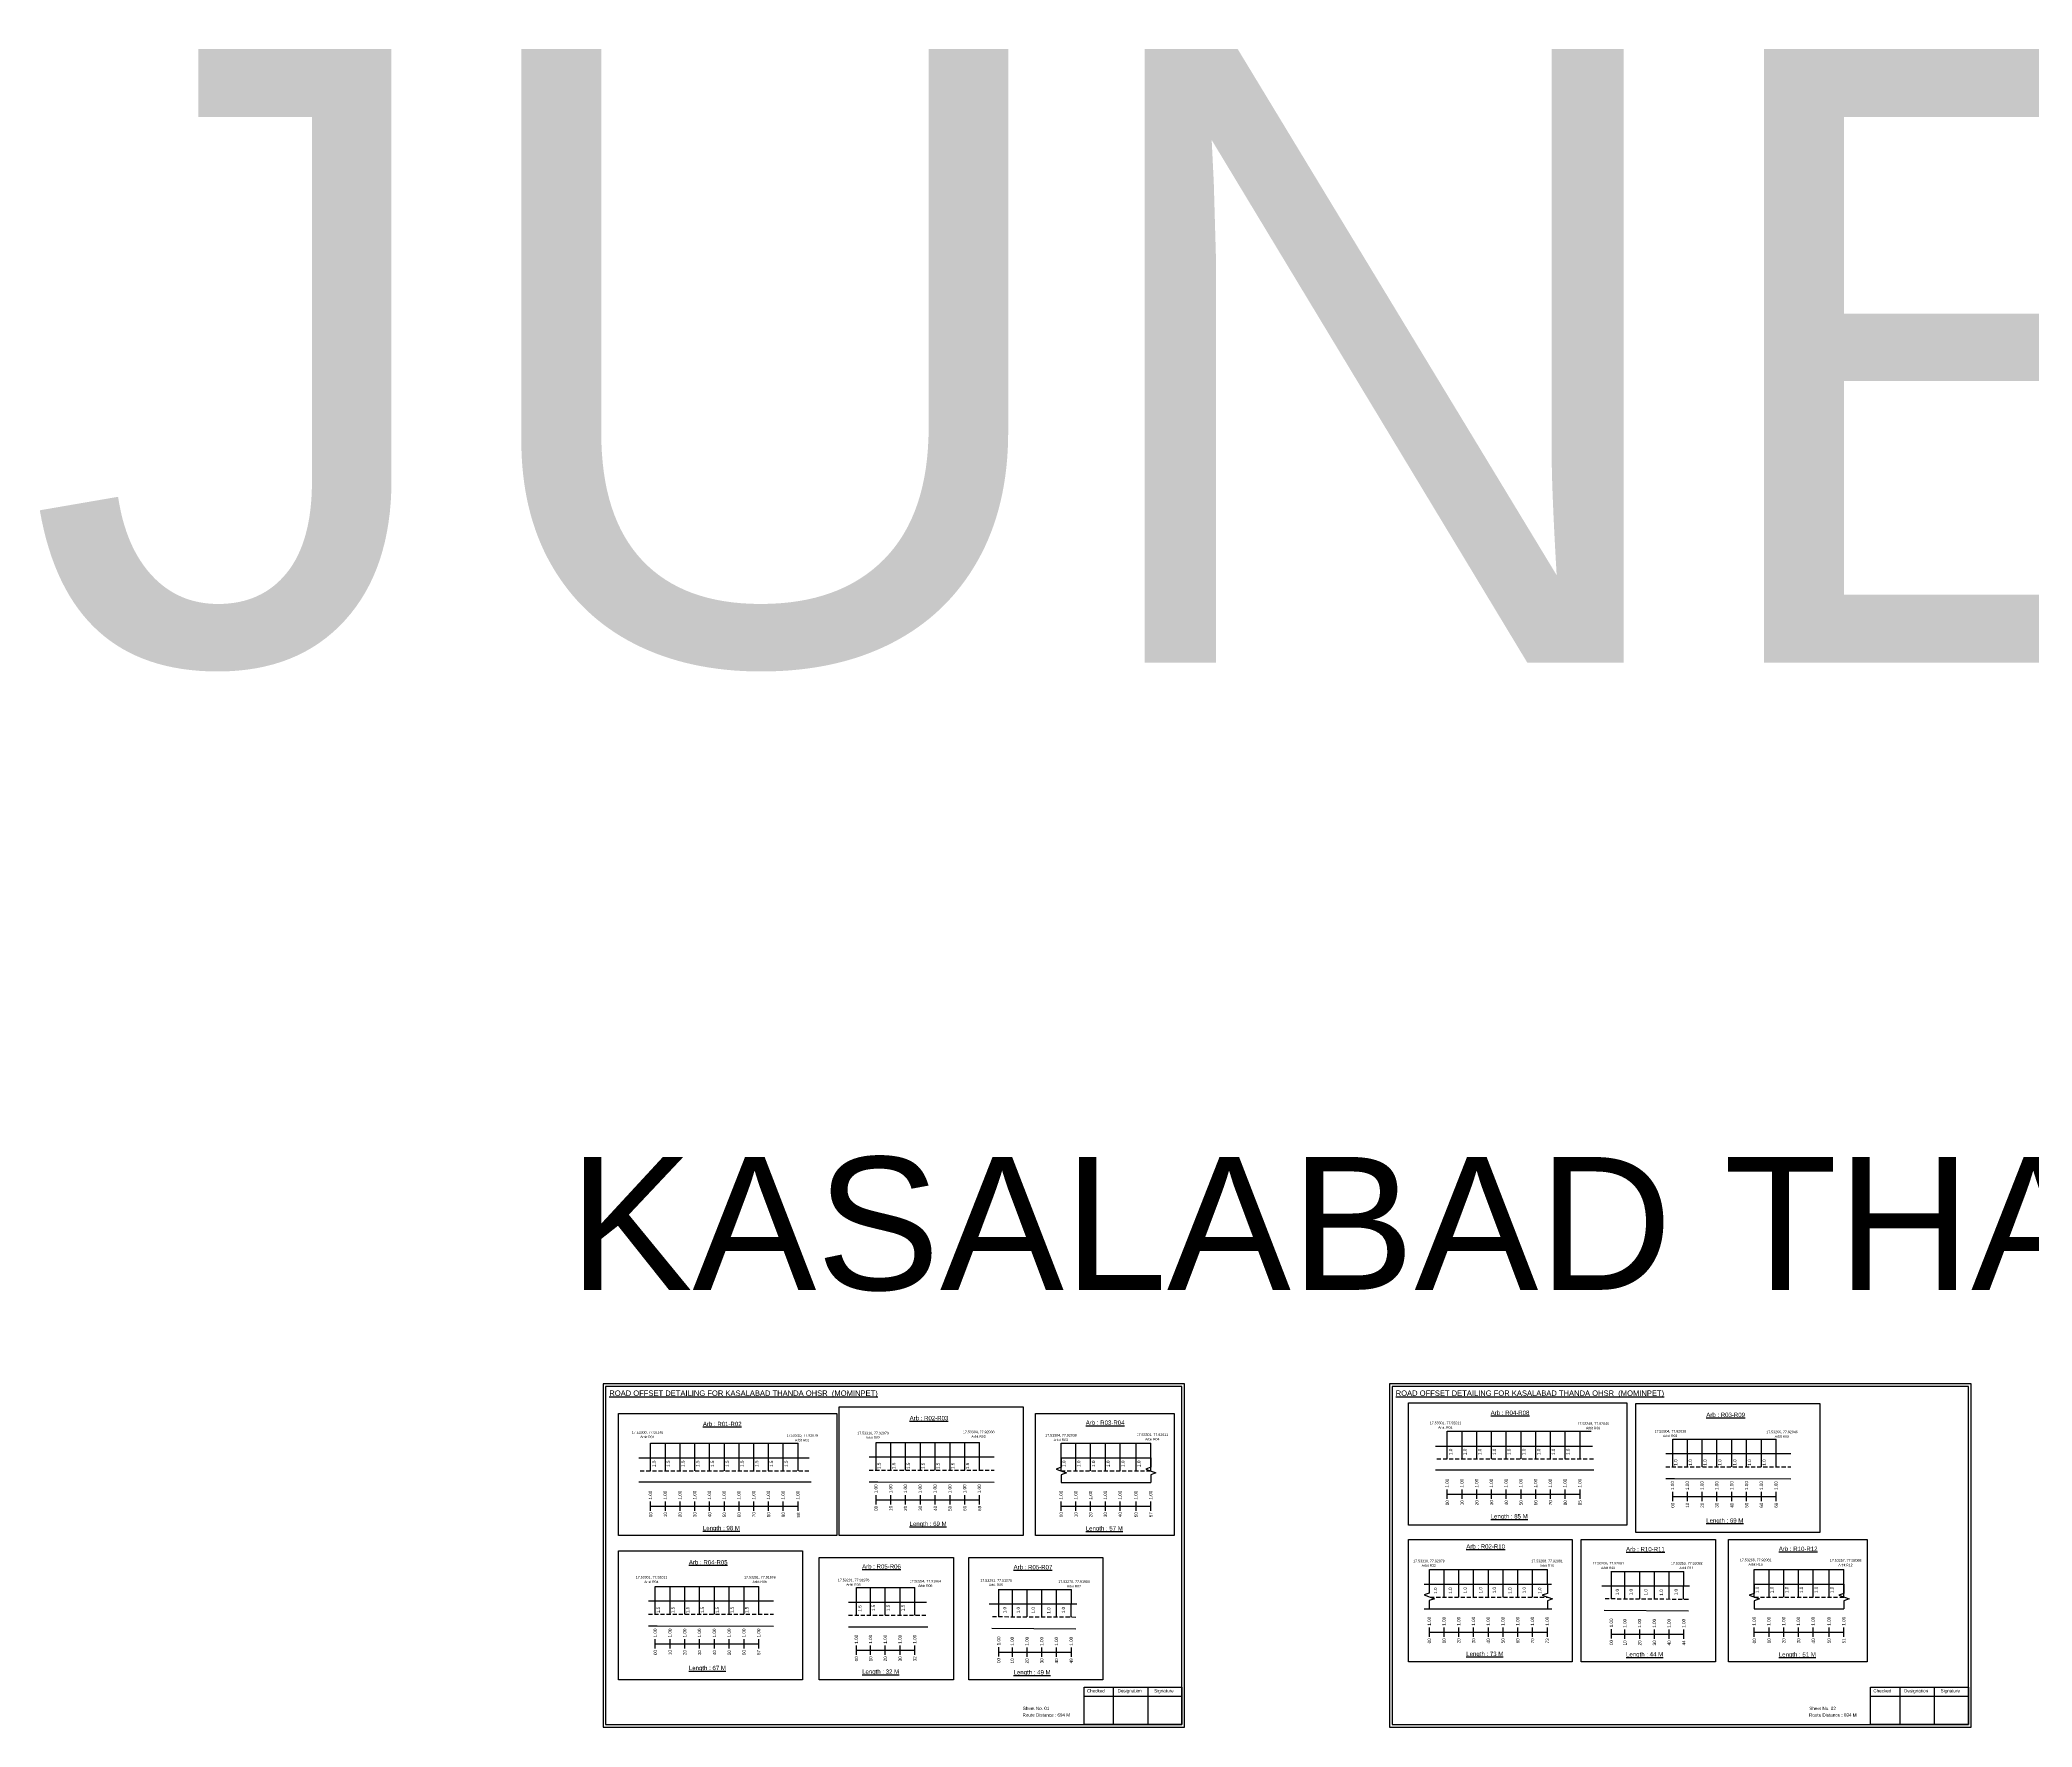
# Model space of a CAD drawing. Header units: inches. Extents: x -117 to 51867, y -12715 to 3423.
# Drawn here: x 45130 to 46968, y 492 to 2048 of the extents above; entities that cross this region are included whole.
import ezdxf

# ---------------------------------------------------------------- set-up
doc = ezdxf.new("R2010")
doc.units = ezdxf.units.IN
doc.header["$MEASUREMENT"] = 0
doc.linetypes.add('DASHED2', pattern=[0.375, 0.25, -0.125])
doc.layers.add('PDF_Geometry', color=7, linetype='Continuous')
doc.layers.add('PDF_Text', color=5, linetype='Continuous')
doc.styles.add('PDF Arial', font='arial.ttf')
doc.styles.get("Standard").update_dxf_attribs({"font": 'arial.ttf'})

msp = doc.modelspace()

# ---------------------------------------------------------------- linework, layer by layer
at = {"color": 5}
for p, q in [((45693.5, 753.5), (45829.5, 753.5)), ((45901.5, 754.3), (45996.9, 754.3)), ((46072.2, 753.5), (46154.9, 753.5)), ((46428.4, 764.6), (46561.2, 764.6)), ((46636.3, 757.3), (46731.7, 757.3)), ((46411.9, 637.1), (46520.7, 637.1)), ((46579.7, 635.2), (46646.7, 635.2)), ((46711.6, 637.1), (46794.3, 637.1)), ((45697.8, 621.3), (45793.3, 621.3)), ((45883.4, 620.5), (45937.2, 620.5)), ((46014.7, 618.7), (46081.6, 618.7))]:
    msp.add_line(p, q, dxfattribs=at)
for p, q in [((45693.5, 728), (45693.5, 753.5)), ((45707.1, 728), (45707.1, 753.5)), ((45720.7, 728), (45720.7, 753.5)), ((45734.3, 728), (45734.3, 753.5)), ((45747.9, 728), (45747.9, 753.5)), ((45761.5, 728), (45761.5, 753.5)), ((45775.1, 728), (45775.1, 753.5)), ((45788.7, 728), (45788.7, 753.5)), ((45802.3, 728), (45802.3, 753.5)), ((45815.9, 728), (45815.9, 753.5)), ((45829.5, 728), (45829.5, 753.5)), ((45901.5, 728.8), (45901.5, 754.3)), ((45915.1, 728.8), (45915.1, 754.3)), ((45928.7, 728.8), (45928.7, 754.3)), ((45942.3, 728.8), (45942.3, 754.3)), ((45956.1, 728.8), (45956.1, 754.3)), ((45969.7, 728.8), (45969.7, 754.3)), ((45983.3, 728.8), (45983.3, 754.3)), ((45996.9, 728.8), (45996.9, 754.3)), ((46072.2, 728), (46072.2, 753.5)), ((46085.8, 728), (46085.8, 753.5)), ((46099.4, 728), (46099.4, 753.5)), ((46113, 728), (46113, 753.5)), ((46126.6, 728), (46126.6, 753.5)), ((46141.3, 728), (46141.3, 753.5)), ((46154.9, 728), (46154.9, 753.5)), ((46428.4, 739), (46428.4, 764.6)), ((46442, 739), (46442, 764.6)), ((46455.6, 739), (46455.6, 764.6)), ((46469.2, 739), (46469.2, 764.6)), ((46482.8, 739), (46482.8, 764.6)), ((46496.4, 739), (46496.4, 764.6)), ((46510, 739), (46510, 764.6)), ((46523.6, 739), (46523.6, 764.6)), ((46537.2, 739), (46537.2, 764.6)), ((46550.8, 739), (46550.8, 764.6)), ((46636.3, 731.8), (46636.3, 757.3)), ((46649.9, 731.8), (46649.9, 757.3)), ((46663.5, 731.8), (46663.5, 757.3)), ((46677.1, 731.8), (46677.1, 757.3)), ((46690.9, 731.8), (46690.9, 757.3)), ((46704.5, 731.8), (46704.5, 757.3)), ((46718.1, 731.8), (46718.1, 757.3)), ((46731.7, 731.8), (46731.7, 757.3)), ((45682.6, 739.9), (45839.8, 739.9)), ((46010.5, 740.7), (45895.1, 740.7)), ((46072.2, 739.9), (46154.9, 739.9)), ((46417.5, 750.9), (46562.3, 750.9)), ((46745.3, 743.6), (46629.9, 743.6)), ((45841.6, 717.7), (45682.6, 717.7)), ((45895.1, 718), (45903.1, 718)), ((45903.1, 718), (46010.5, 717.7)), ((46072.2, 717.2), (46154.9, 717.2)), ((46563.7, 728.7), (46417.5, 728.7)), ((46629.9, 721), (46638, 721)), ((46638, 721), (46745.3, 720.7)), ((46411.9, 623.5), (46411.9, 637.1)), ((46425.5, 611.6), (46425.5, 637.1)), ((46439.1, 611.6), (46439.1, 637.1)), ((46452.7, 611.6), (46452.7, 637.1)), ((46466.3, 611.6), (46466.3, 637.1)), ((46479.9, 611.6), (46479.9, 637.1)), ((46493.5, 611.6), (46493.5, 637.1)), ((46507.1, 611.6), (46507.1, 637.1)), ((46520.7, 623.5), (46520.7, 637.1)), ((46579.7, 610), (46579.7, 635.6)), ((46592.3, 610), (46592.3, 635.2)), ((46605.9, 609.9), (46605.9, 635.2)), ((46619.5, 610), (46619.5, 635.2)), ((46633.1, 609.7), (46633.1, 635.2)), ((46646.4, 609.7), (46646.7, 635.2)), ((46711.6, 611.6), (46711.6, 637.1)), ((46725.2, 611.6), (46725.2, 637.1)), ((46738.8, 611.6), (46738.8, 637.1)), ((46752.4, 611.6), (46752.4, 637.1)), ((46766, 611.6), (46766, 637.1)), ((46780.7, 611.6), (46780.7, 637.1)), ((46794.3, 611.6), (46794.3, 637.1)), ((45806.9, 607.7), (45691.4, 607.7)), ((45697.8, 595.8), (45697.8, 621.3)), ((45711.4, 595.8), (45711.4, 621.3)), ((45725, 595.8), (45725, 621.3)), ((45738.6, 595.8), (45738.6, 621.3)), ((45752.5, 595.8), (45752.5, 621.3)), ((45766.1, 595.8), (45766.1, 621.3)), ((45779.7, 595.8), (45779.7, 621.3)), ((45793.3, 595.8), (45793.3, 621.3)), ((45876.1, 606.9), (45948.1, 606.9)), ((45883.4, 595), (45883.4, 620.5)), ((45896.4, 595), (45896.4, 620.5)), ((45910, 595), (45910, 620.5)), ((45923.6, 595), (45923.6, 620.5)), ((45937.2, 595), (45937.2, 620.5)), ((46014.7, 593.4), (46014.7, 619)), ((46027.2, 593.4), (46027.2, 618.7)), ((46040.8, 593.3), (46040.8, 618.7)), ((46054.4, 593.4), (46054.4, 618.7)), ((46068, 593.1), (46068, 618.7)), ((46081.3, 593.2), (46081.6, 618.7)), ((46406.9, 623.5), (46524.5, 623.5)), ((46651.9, 621.6), (46571, 621.6)), ((46711.6, 623.5), (46794.3, 623.5)), ((46086.8, 605), (46005.9, 605)), ((46407, 600.8), (46524.8, 600.8)), ((46573.2, 599.4), (46650.9, 598.9)), ((46711.6, 600.8), (46794.3, 600.8)), ((45691.4, 585), (45699.5, 585)), ((45699.5, 585), (45806.9, 584.7)), ((45876.1, 584.2), (45949.1, 584.2)), ((46008.1, 582.8), (46085.8, 582.3))]:
    msp.add_line(p, q)
at = {"linetype": 'DASHED2', "ltscale": 15}
for p, q in [((46418.8, 739), (46563.2, 739)), ((45683.9, 728), (45839.8, 728)), ((45895.1, 728.8), (46010.5, 728.8)), ((46072.2, 728), (46154.9, 728)), ((46629.9, 731.8), (46745.3, 731.8)), ((46412.6, 611.6), (46520.7, 611.6)), ((46573.9, 610.2), (46652.2, 609.7)), ((46711.6, 611.6), (46794.3, 611.6)), ((45691.4, 595.8), (45806.9, 595.8)), ((45876.1, 595), (45948.6, 595)), ((46008.8, 593.6), (46087.1, 593.2))]:
    msp.add_line(p, q, dxfattribs=at)
at = {"color": 217, "true_color": 0x93278f}
for p, q in [((45693.5, 691.3), (45693.5, 699.8)), ((45707.1, 691.3), (45707.1, 699.8)), ((45720.7, 691.3), (45720.7, 699.8)), ((45734.3, 691.3), (45734.3, 699.8)), ((45747.9, 691.3), (45747.9, 699.8)), ((45761.5, 691.3), (45761.5, 699.8)), ((45775.1, 691.3), (45775.1, 699.8)), ((45788.7, 691.3), (45788.7, 699.8)), ((45802.3, 691.3), (45802.3, 699.8)), ((45815.9, 691.3), (45815.9, 699.8)), ((45829.5, 691.3), (45829.5, 699.8)), ((45901.5, 697.1), (45901.5, 705.6)), ((45901.5, 701.4), (45996.9, 701.4)), ((45915.1, 697.1), (45915.1, 705.6)), ((45928.7, 697.1), (45928.7, 705.6)), ((45942.3, 697.1), (45942.3, 705.6)), ((45956.1, 697.1), (45956.1, 705.6)), ((45969.7, 697.1), (45969.7, 705.6)), ((45983.3, 697.1), (45983.3, 705.6)), ((45996.9, 697.1), (45996.9, 705.6)), ((46072.2, 691.3), (46072.2, 699.8)), ((46085.8, 691.3), (46085.8, 699.8)), ((46099.4, 691.3), (46099.4, 699.8)), ((46113, 691.3), (46113, 699.8)), ((46126.6, 691.3), (46126.6, 699.8)), ((46141.3, 691.3), (46141.3, 699.9)), ((46154.9, 691.3), (46154.9, 699.9)), ((46428.4, 702.3), (46428.4, 710.9)), ((46428.4, 706.6), (46550.8, 706.6)), ((46442, 702.3), (46442, 710.9)), ((46455.6, 702.3), (46455.6, 710.9)), ((46469.2, 702.3), (46469.2, 710.9)), ((46482.8, 702.3), (46482.8, 710.9)), ((46496.4, 702.3), (46496.4, 710.9)), ((46510, 702.3), (46510, 710.9)), ((46523.6, 702.3), (46523.6, 710.9)), ((46537.2, 702.3), (46537.2, 710.9)), ((46550.8, 702.3), (46550.8, 710.9)), ((46636.3, 700.1), (46636.3, 708.6)), ((46636.3, 704.3), (46731.7, 704.4)), ((46649.9, 700.1), (46649.9, 708.6)), ((46663.5, 700.1), (46663.5, 708.6)), ((46677.1, 700.1), (46677.1, 708.6)), ((46690.9, 700.1), (46690.9, 708.6)), ((46704.5, 700.1), (46704.5, 708.6)), ((46718.1, 700.1), (46718.1, 708.6)), ((46731.7, 700.1), (46731.7, 708.6)), ((45693.5, 695.6), (45829.5, 695.6)), ((46072.2, 695.6), (46154.9, 695.6)), ((45697.8, 564.1), (45697.8, 572.7)), ((45711.4, 564.1), (45711.4, 572.7)), ((45725, 564.1), (45725, 572.7)), ((45738.6, 564.1), (45738.6, 572.7)), ((45752.5, 564.1), (45752.5, 572.7)), ((45766.1, 564.1), (45766.1, 572.7)), ((45779.7, 564.1), (45779.7, 572.7)), ((45793.3, 564.1), (45793.3, 572.7)), ((46411.9, 574.9), (46411.9, 583.4)), ((46411.9, 579.2), (46520.7, 579.2)), ((46425.5, 574.9), (46425.5, 583.4)), ((46439.1, 574.9), (46439.1, 583.4)), ((46452.7, 574.9), (46452.7, 583.4)), ((46466.3, 574.9), (46466.3, 583.4)), ((46479.9, 574.9), (46479.9, 583.4)), ((46493.5, 574.9), (46493.5, 583.4)), ((46507.1, 574.9), (46507.1, 583.4)), ((46520.7, 574.9), (46520.7, 583.4)), ((46579.7, 573.4), (46579.7, 582)), ((46579.7, 577.3), (46646.7, 577.3)), ((46592.3, 573), (46592.3, 581.6)), ((46605.9, 573), (46605.9, 581.6)), ((46619.5, 573), (46619.5, 581.6)), ((46633.1, 573), (46633.1, 581.6)), ((46646.7, 573), (46646.7, 581.6)), ((46711.6, 574.9), (46711.6, 583.4)), ((46711.6, 579.2), (46794.3, 579.2)), ((46725.2, 574.9), (46725.2, 583.4)), ((46738.8, 574.9), (46738.8, 583.4)), ((46752.4, 574.9), (46752.4, 583.4)), ((46766, 574.9), (46766, 583.4)), ((46780.7, 574.9), (46780.7, 583.5)), ((46794.3, 574.9), (46794.3, 583.5)), ((45697.8, 568.4), (45793.3, 568.4)), ((45883.4, 558.3), (45883.4, 566.9)), ((45883.4, 562.6), (45937.2, 562.6)), ((45896.4, 558.3), (45896.4, 566.9)), ((45910, 558.3), (45910, 566.9)), ((45923.6, 558.3), (45923.6, 566.9)), ((45937.2, 558.3), (45937.2, 566.9)), ((46014.7, 556.8), (46014.7, 565.4)), ((46014.7, 560.7), (46081.6, 560.7)), ((46027.2, 556.4), (46027.2, 565)), ((46040.8, 556.4), (46040.8, 565)), ((46054.4, 556.4), (46054.4, 565)), ((46068, 556.4), (46068, 565)), ((46081.6, 556.4), (46081.6, 565))]:
    msp.add_line(p, q, dxfattribs=at)
for points in [[(46392.6, 790.7), (46593.9, 790.7), (46593.9, 678), (46392.6, 678)], [(45663.9, 781), (45865.2, 781), (45865.2, 668.3), (45663.9, 668.3)], [(45867.5, 787.1), (46037.1, 787.1), (46037.1, 668.3), (45867.5, 668.3)], [(46048.4, 781), (46176.5, 781), (46176.5, 668.3), (46048.4, 668.3)], [(46602.4, 790.1), (46772, 790.1), (46772, 671.3), (46602.4, 671.3)], [(46392.6, 664.6), (46543.5, 664.6), (46543.5, 551.9), (46392.6, 551.9)], [(46552, 664.6), (46675.8, 664.6), (46675.8, 551.9), (46552, 551.9)], [(46687.7, 664.6), (46815.8, 664.6), (46815.8, 551.9), (46687.7, 551.9)], [(45663.9, 654.2), (45833.5, 654.2), (45833.5, 535.3), (45663.9, 535.3)], [(45849, 648), (45972.8, 648), (45972.8, 535.3), (45849, 535.3)], [(45986.9, 648), (46110.7, 648), (46110.7, 535.3), (45986.9, 535.3)]]:
    msp.add_lwpolyline(points, close=True)
at = {"linetype": 'Continuous'}
for points in [[(46072.2, 739.9), (46072.2, 731.4), (46067.5, 729.7), (46077, 726.3), (46072.2, 724.5), (46072.2, 717.2)], [(46154.9, 739.9), (46154.9, 731.4), (46150.2, 729.7), (46159.6, 726.3), (46154.9, 724.5), (46154.9, 717.2)], [(46411.8, 623.8), (46411.8, 615.3), (46407.1, 613.6), (46416.6, 610.1), (46411.8, 608.4), (46411.8, 601.1)], [(46520.7, 623.5), (46520.7, 615), (46515.9, 613.3), (46525.4, 609.9), (46520.7, 608.1), (46520.7, 600.8)], [(46711.6, 623.5), (46711.6, 615), (46706.9, 613.3), (46716.3, 609.9), (46711.6, 608.1), (46711.6, 600.8)], [(46794.3, 623.5), (46794.3, 615), (46789.5, 613.3), (46799, 609.9), (46794.3, 608.1), (46794.3, 600.8)]]:
    msp.add_lwpolyline(points, dxfattribs=at)
at = {"layer": 'PDF_Geometry'}
for points in [[(45649.6, 808.3), (45649.6, 491.6), (46186, 491.6), (46186, 808.3)], [(45651.9, 806), (45651.9, 494), (46183.6, 494), (46183.6, 806)], [(46375.1, 808.3), (46375.1, 491.6), (46911.5, 491.6), (46911.5, 808.3)], [(46377.4, 806), (46377.4, 494), (46909.1, 494), (46909.1, 806)]]:
    msp.add_lwpolyline(points, close=True, dxfattribs=at)
at = {"layer": 'PDF_Geometry', "color": 242, "true_color": 0xcc1f26}
for points in [[(46183.6, 493.9), (46093.3, 493.9), (46093.3, 528.5), (46183.6, 528.5)], [(46909.1, 493.9), (46818.8, 493.9), (46818.8, 528.5), (46909.1, 528.5)]]:
    msp.add_lwpolyline(points, close=True, dxfattribs=at)
for points in [[(46093.3, 520.2), (46183.6, 520.2)], [(46120.3, 528.5), (46120.3, 493.9)], [(46152, 528.5), (46152, 493.9)], [(46818.8, 520.2), (46909.1, 520.2)], [(46845.7, 528.5), (46845.7, 493.9)], [(46877.5, 528.5), (46877.5, 493.9)]]:
    msp.add_lwpolyline(points, dxfattribs=at)

# ---------------------------------------------------------------- texts
for s, height, p in [('JUNE  MOMINPET', 566.246, (45117.7, 1473.5)), ('KASALABAD THANDA', 122.535, (45618, 895)), ('Route Distance : 694 M', 3, (46036.6, 501.3)), ('Sheet No. 01', 3, (46036.8, 507.4)), ('Route Distance : 694 M', 3, (46762.1, 501.3)), ('Sheet No. 02', 3, (46762.3, 507.4))]:
    msp.add_text(s, height=height).set_placement(p)
at = {"color": 242, "true_color": 0xcd2027}
for s, height, p in [('%%UROAD OFFSET DETAILING FOR KASALABAD THANDA OHSR  (MOMINPET)', 5, (45655.4, 797.2)), ('%%UROAD OFFSET DETAILING FOR KASALABAD THANDA OHSR  (MOMINPET)', 5, (46380.8, 797.2)), ('%%UArb : R01-R02', 4, (45741.7, 769.3)), ('%%UArb : R02-R03', 4, (45932.4, 774.7)), ('%%UArb : R03-R04', 4, (46094.9, 770.5)), ('%%UArb : R04-R08', 4, (46468.4, 779.6)), ('%%UArb : R03-R09', 4, (46667.3, 777.7)), ('%%ULength : 69 M', 4, (45932.4, 677.2)), ('%%ULength : 85 M', 4, (46468.4, 684.1)), ('%%ULength : 69 M', 4, (46667.3, 680.2)), ('%%ULength : 98 M', 4, (45741.7, 673.3)), ('%%ULength : 57 M', 4, (46094.9, 673)), ('%%UArb : R04-R05', 4, (45728.8, 641.7)), ('%%UArb : R02-R10', 4, (46445.9, 656.2)), ('%%UArb : R10-R11', 4, (46593.3, 653.8)), ('%%UArb : R10-R12', 4, (46734.2, 654.1)), ('%%UArb : R05-R06', 4, (45888.6, 637.8)), ('%%UArb : R05-R07', 4, (46028.3, 637.2)), ('%%ULength : 73 M', 4, (46445.9, 557.2)), ('%%ULength : 44 M', 4, (46593.3, 556.8)), ('%%ULength : 51 M', 4, (46734.2, 556.6)), ('%%ULength : 67 M', 4, (45728.8, 544.2)), ('%%ULength : 32 M', 4, (45888.6, 540.8)), ('%%ULength : 49 M', 4, (46028.3, 540.2))]:
    msp.add_text(s, height=height, dxfattribs=at).set_placement(p)
at = {"color": 5}
for s, height, p in [('17.53301, 77.92011', 2.34, (46412.2, 771.1)), ('17.53249, 77.92046', 2.34, (46548.5, 770.5)), ('17.53300, 77.92140', 2.34, (45676.1, 762.3)), ('Arbit R01', 2.25, (45683.9, 758.2)), ('17.53310, 77.92079', 2.34, (45818.9, 759.5)), ('Arbit R02', 2.25, (45826.7, 755.3)), ('17.53310, 77.92079', 2.34, (45884.1, 761.7)), ('Arbit R02', 2.25, (45891.9, 757.6)), ('17.53304, 77.92038', 2.34, (45981.6, 762.8)), ('Arbit R03', 2.25, (45989.4, 758.6)), ('17.53304, 77.92038', 2.34, (46057.5, 759.7)), ('Arbit R03', 2.25, (46065.3, 755.5)), ('17.53301, 77.92011', 2.34, (46141.8, 760.2)), ('Arbit R04', 2.25, (46149.7, 756.1)), ('Arbit R04', 2.25, (46420, 766.9)), ('Arbit R08', 2.25, (46556.3, 766.4)), ('17.53304, 77.92038', 2.34, (46619.6, 763.4)), ('Arbit R03', 2.25, (46627.4, 759.2)), ('17.53266, 77.92046', 2.34, (46722.6, 762.8)), ('Arbit R09', 2.25, (46730.4, 758.7)), ('17.53310, 77.92079', 2.34, (46396.9, 643.7)), ('17.53268, 77.92081', 2.34, (46505.9, 643.7)), ('17.53268, 77.92081', 2.34, (46562.4, 641.7)), ('17.53253, 77.92082', 2.34, (46634.7, 641.5)), ('17.53268, 77.92081', 2.34, (46698.3, 644.7)), ('17.53257, 77.92068', 2.34, (46781.3, 644.3)), ('17.53301, 77.92011', 2.34, (45679.8, 628.7)), ('Arbit R04', 2.25, (45687.6, 624.5)), ('17.53291, 77.91976', 2.34, (45779.7, 628.7)), ('Arbit R05', 2.25, (45787.5, 624.6)), ('17.53291, 77.91976', 2.34, (45866.2, 626.1)), ('17.53284, 77.91964', 2.34, (45932.4, 625.1)), ('17.53291, 77.91976', 2.34, (45997.7, 625.8)), ('17.53270, 77.91980', 2.34, (46069.6, 624.7)), ('Arbit R02', 2.25, (46404.7, 639.6)), ('Arbit R10', 2.25, (46513.7, 639.5)), ('Arbit R10', 2.25, (46570.2, 637.5)), ('Arbit R11', 2.25, (46642.5, 637.4)), ('Arbit R10', 2.25, (46706.2, 640.6)), ('Arbit R12', 2.25, (46789.1, 640.1)), ('Arbit R05', 2.25, (45874, 622)), ('Arbit R06', 2.25, (45940.3, 621)), ('Arbit R05', 2.25, (46005.5, 621.7)), ('Arbit R07', 2.25, (46077.4, 620.5))]:
    msp.add_text(s, height=height, dxfattribs=at).set_placement(p)
for s, p in [('1.5', (45698, 731.7)), ('1.5', (45711.2, 731.7)), ('1.5', (45724.8, 731.7)), ('1.5', (45738.4, 731.7)), ('1.5', (45752, 731.7)), ('1.5', (45765.6, 731.7)), ('1.5', (45779.2, 731.7)), ('1.5', (45792.8, 731.7)), ('1.5', (45806.4, 731.7)), ('1.5', (45820, 731.7)), ('1.5', (45905.6, 729.8)), ('1.5', (45919.1, 729.8)), ('1.5', (45932.7, 729.8)), ('1.5', (45946.3, 729.8)), ('1.5', (45960.1, 729.8)), ('1.5', (45973.7, 729.8)), ('1.5', (45987.3, 729.8)), ('1.0', (46076.3, 731.7)), ('1.0', (46089.9, 731.7)), ('1.0', (46103.5, 731.7)), ('1.0', (46117.1, 731.7)), ('1.0', (46130.7, 731.7)), ('1.0', (46145.4, 731.7)), ('1.0', (46432.9, 742.7)), ('1.0', (46446.1, 742.7)), ('1.0', (46459.7, 742.7)), ('1.0', (46473.3, 742.7)), ('1.0', (46486.9, 742.7)), ('1.0', (46500.5, 742.7)), ('1.0', (46514.1, 742.7)), ('1.0', (46527.7, 742.7)), ('1.0', (46541.3, 742.7)), ('1.0', (46640.5, 732.8)), ('1.0', (46654, 732.8)), ('1.0', (46667.6, 732.8)), ('1.0', (46681.2, 732.8)), ('1.0', (46695, 732.8)), ('1.0', (46708.6, 732.8)), ('1.0', (46722.2, 732.8)), ('1.0', (46419, 614.6)), ('1.0', (46432.7, 614.7)), ('1.0', (46446.4, 615)), ('1.0', (46460.6, 615)), ('1.0', (46473.2, 615.1)), ('1.0', (46487.7, 614.7)), ('1.0', (46500.8, 615.1)), ('1.0', (46515, 614.6)), ('1.0', (46586.7, 613.3)), ('1.0', (46599.3, 613.3)), ('1.0', (46613, 613.1)), ('1.0', (46627.3, 612.9)), ('1.0', (46640.8, 613.3)), ('1.0', (46715.7, 615.3)), ('1.0', (46729.3, 615.3)), ('1.0', (46742.9, 615.3)), ('1.0', (46756.5, 615.3)), ('1.0', (46770.1, 615.3)), ('1.0', (46784.7, 615.3)), ('1.5', (45702, 596.8)), ('1.5', (45715.5, 596.8)), ('1.5', (45729.1, 596.8)), ('1.5', (45742.7, 596.8)), ('1.5', (45756.5, 596.8)), ('1.5', (45770.1, 596.8)), ('1.5', (45783.7, 596.8)), ('1.5', (45888, 598.2)), ('1.5', (45900.5, 598.7)), ('1.5', (45914.1, 598.7)), ('1.5', (45927.7, 598.7)), ('1.0', (46021.6, 596.7)), ('1.0', (46034.2, 596.7)), ('1.0', (46047.9, 596.5)), ('1.0', (46062.2, 596.3)), ('1.0', (46075.8, 596.7))]:
    msp.add_text(s, height=3, rotation=90).set_placement(p)
at = {"color": 217, "true_color": 0x93278f}
for s, p in [('1.00', (46429.7, 712.6)), ('1.00', (46443.3, 712.6)), ('1.00', (46456.9, 712.6)), ('1.00', (46470.5, 712.6)), ('1.00', (46484.1, 712.6)), ('1.00', (46497.7, 712.6)), ('1.00', (46511.3, 712.6)), ('1.00', (46524.9, 712.6)), ('1.00', (46538.5, 712.6)), ('1.00', (46552.1, 712.6)), ('1.00', (46637.6, 710.4)), ('1.00', (46651.2, 710.4)), ('1.00', (46664.8, 710.4)), ('1.00', (46678.4, 710.4)), ('1.00', (46692.3, 710.4)), ('1.00', (46705.9, 710.4)), ('1.00', (46719.5, 710.4)), ('1.00', (46733.1, 710.4)), ('1.00', (45694.8, 701.6)), ('1.00', (45708.4, 701.6)), ('1.00', (45722, 701.6)), ('1.00', (45735.6, 701.6)), ('1.00', (45749.2, 701.6)), ('1.00', (45762.8, 701.6)), ('1.00', (45776.4, 701.6)), ('1.00', (45790, 701.6)), ('1.00', (45803.6, 701.6)), ('1.00', (45817.2, 701.6)), ('1.00', (45830.8, 701.6)), ('1.00', (45902.8, 707.4)), ('1.00', (45916.4, 707.4)), ('1.00', (45930, 707.4)), ('1.00', (45943.6, 707.4)), ('1.00', (45957.4, 707.4)), ('1.00', (45971, 707.4)), ('1.00', (45984.6, 707.4)), ('1.00', (45998.2, 707.4)), ('1.00', (46073.6, 701.6)), ('1.00', (46087.2, 701.6)), ('1.00', (46100.8, 701.6)), ('1.00', (46114.4, 701.6)), ('1.00', (46128, 701.6)), ('1.00', (46142.6, 701.6)), ('1.00', (46156.2, 701.6)), ('00', (46429.9, 696.3)), ('10', (46443.5, 696.3)), ('20', (46457.1, 696.3)), ('30', (46470.7, 696.3)), ('40', (46484.3, 696.3)), ('50', (46497.9, 696.3)), ('60', (46511.5, 696.3)), ('70', (46525.1, 696.3)), ('80', (46538.7, 696.3)), ('85', (46552.3, 696.3)), ('00', (46637.8, 694)), ('10', (46651.4, 694)), ('20', (46665, 694)), ('30', (46678.6, 694)), ('40', (46692.4, 694)), ('50', (46706, 694)), ('60', (46719.6, 694)), ('69', (46733.2, 694)), ('00', (45695, 685.3)), ('10', (45708.6, 685.3)), ('20', (45722.2, 685.3)), ('30', (45735.8, 685.3)), ('40', (45749.4, 685.3)), ('50', (45763, 685.3)), ('60', (45776.6, 685.3)), ('70', (45790.2, 685.3)), ('80', (45803.8, 685.3)), ('90', (45817.4, 685.3)), ('98', (45831.4, 685)), ('00', (45902.9, 691.1)), ('10', (45916.5, 691.1)), ('20', (45930.1, 691.1)), ('30', (45943.7, 691.1)), ('40', (45957.6, 691.1)), ('50', (45971.2, 691.1)), ('60', (45984.8, 691.1)), ('69', (45998.4, 691.1)), ('00', (46073.7, 685.3)), ('10', (46087.3, 685.3)), ('20', (46100.9, 685.3)), ('30', (46114.5, 685.3)), ('40', (46128.1, 685.3)), ('50', (46142.8, 685.3)), ('57', (46156.4, 685.3)), ('1.00', (46413.2, 585.2)), ('1.00', (46426.8, 585.2)), ('1.00', (46440.4, 585.2)), ('1.00', (46454, 585.2)), ('1.00', (46467.6, 585.2)), ('1.00', (46481.2, 585.2)), ('1.00', (46494.8, 585.2)), ('1.00', (46508.4, 585.2)), ('1.00', (46522, 585.2)), ('1.00', (46581.1, 583.7)), ('1.00', (46593.6, 583.3)), ('1.00', (46607.2, 583.3)), ('1.00', (46620.8, 583.3)), ('1.00', (46634.4, 583.3)), ('1.00', (46648, 583.3)), ('1.00', (46712.9, 585.2)), ('1.00', (46726.5, 585.2)), ('1.00', (46740.1, 585.2)), ('1.00', (46753.7, 585.2)), ('1.00', (46767.3, 585.2)), ('1.00', (46782, 585.2)), ('1.00', (46795.6, 585.2)), ('1.00', (45699.2, 574.4)), ('1.00', (45712.8, 574.4)), ('1.00', (45726.4, 574.4)), ('1.00', (45740, 574.4)), ('1.00', (45753.8, 574.4)), ('1.00', (45767.4, 574.4)), ('1.00', (45781, 574.4)), ('1.00', (45794.6, 574.4)), ('1.00', (45884.7, 568.6)), ('1.00', (45897.8, 568.6)), ('1.00', (45911.4, 568.6)), ('1.00', (45925, 568.6)), ('1.00', (45938.6, 568.6)), ('1.00', (46016, 567.1)), ('1.00', (46028.5, 566.7)), ('1.00', (46042.1, 566.7)), ('1.00', (46055.7, 566.7)), ('1.00', (46069.3, 566.7)), ('1.00', (46082.9, 566.7)), ('00', (46413.3, 568.9)), ('10', (46426.9, 568.9)), ('20', (46440.5, 568.9)), ('30', (46454.1, 568.9)), ('40', (46467.7, 568.9)), ('50', (46481.3, 568.9)), ('60', (46494.9, 568.9)), ('70', (46508.5, 568.9)), ('73', (46522.1, 568.9)), ('00', (46581.2, 567.4)), ('10', (46593.7, 567)), ('20', (46607.3, 567)), ('30', (46620.9, 567)), ('40', (46634.5, 567)), ('44', (46648.1, 567)), ('00', (46713.1, 568.9)), ('10', (46726.7, 568.9)), ('20', (46740.3, 568.9)), ('30', (46753.9, 568.9)), ('40', (46767.5, 568.9)), ('50', (46782.1, 568.9)), ('51', (46795.7, 568.9)), ('00', (45699.3, 558.1)), ('10', (45712.9, 558.1)), ('20', (45726.5, 558.1)), ('30', (45740.1, 558.1)), ('40', (45753.9, 558.1)), ('50', (45767.5, 558.1)), ('60', (45781.1, 558.1)), ('67', (45794.7, 558.1)), ('00', (45884.9, 552.3)), ('10', (45897.9, 552.3)), ('20', (45911.5, 552.3)), ('30', (45925.1, 552.3)), ('32', (45938.7, 552.3)), ('00', (46016.1, 550.8)), ('10', (46028.6, 550.4)), ('20', (46042.2, 550.4)), ('30', (46055.8, 550.4)), ('40', (46069.4, 550.4)), ('49', (46083, 550.4))]:
    msp.add_text(s, height=3, rotation=90, dxfattribs=at).set_placement(p)
at = {"layer": 'PDF_Text', "color": 7, "attachment_point": 7, "style": 'PDF Arial'}
for s, insert, char_height in [('Checked', (46095.9, 523.6), 3), ('Designation', (46124.3, 522.8), 3.001), ('Signature', (46158, 522.8), 3), ('Checked', (46821.4, 523.6), 3), ('Designation', (46849.8, 522.8), 3.001), ('Signature', (46883.4, 522.8), 3)]:
    msp.add_mtext(s, dxfattribs=dict(at, insert=insert, char_height=char_height))

doc.saveas('drawing.dxf')
